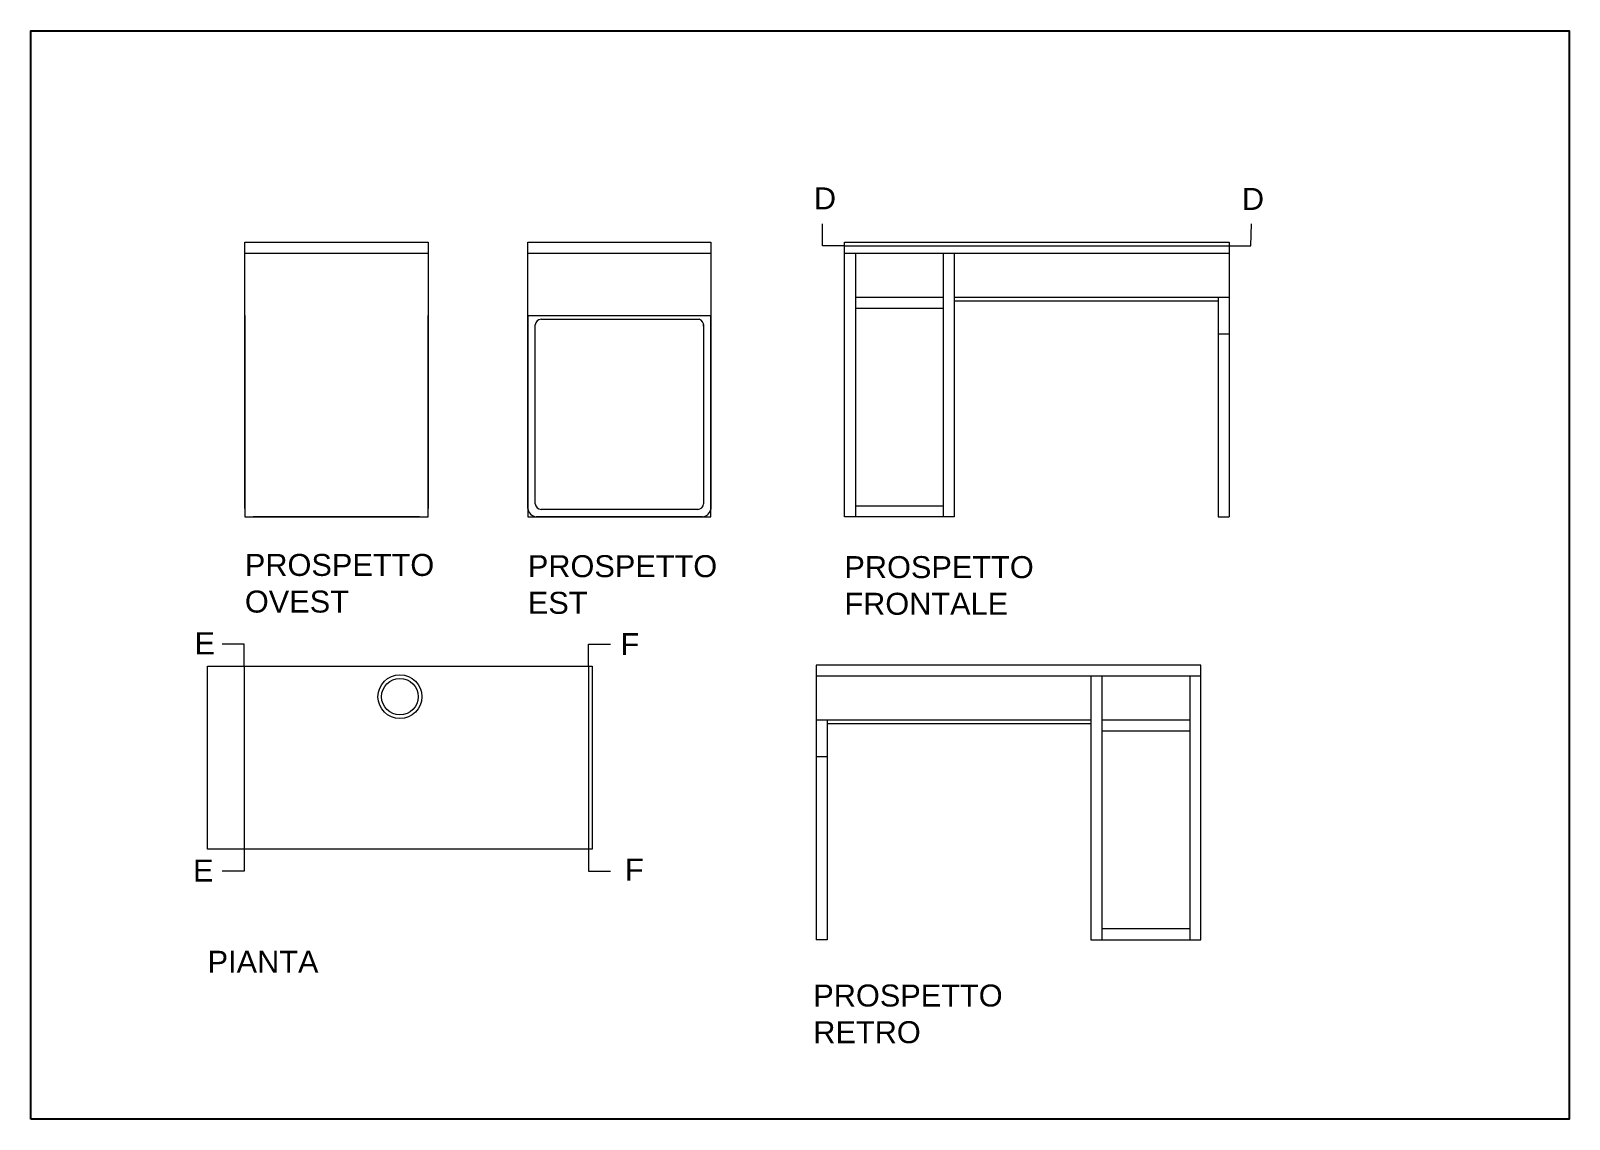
# Model space of a CAD drawing. Header units: centimetres. Extents: x -564 to 600, y 644 to 1064.
# Drawn here: x 179.8 to 599.8, y 767 to 1064 of the extents above; entities that cross this region are included whole.
import ezdxf

# ---------------------------------------------------------------- set-up
doc = ezdxf.new("R2010")
doc.units = ezdxf.units.CM
doc.header["$MEASUREMENT"] = 0
doc.layers.add('linee prospetti', color=1, linetype='Continuous', lineweight=18)
doc.layers.add('quote', color=7, linetype='Continuous', lineweight=5)
doc.styles.get("Standard").update_dxf_attribs({"font": 'Arial.ttf'})

msp = doc.modelspace()

# ---------------------------------------------------------------- linework, layer by layer
at = {"color": 7}
msp.add_lwpolyline([(179.8, 767), (179.8, 1064), (599.8, 1064), (599.8, 767)], close=True, dxfattribs=at)
at = {"layer": 'linee prospetti'}
for p, q in [((401.92, 931.35), (401.92, 1006.35)), ((401.92, 1006.35), (506.92, 1006.35)), ((506.92, 1006.35), (506.92, 931.35)), ((238.25, 1003.35), (288.25, 1003.35)), ((315.5, 1003.35), (365.5, 1003.35)), ((404.92, 1003.35), (404.92, 931.35)), ((428.92, 1003.35), (428.92, 931.35)), ((431.92, 1003.35), (431.92, 931.35)), ((404.92, 991.35), (428.92, 991.35)), ((431.92, 991.35), (506.92, 991.35)), ((503.92, 991.35), (503.92, 931.35)), ((404.92, 988.35), (428.92, 988.35)), ((431.92, 990.35), (503.92, 990.35)), ((503.92, 981.35), (506.92, 981.35)), ((404.92, 934.35), (428.92, 934.35)), ((431.92, 931.35), (401.92, 931.35)), ((503.92, 931.35), (506.92, 931.35)), ((499.2, 890.91), (394.2, 890.91)), ((394.2, 890.91), (394.2, 815.91)), ((499.2, 815.91), (499.2, 890.91)), ((469.2, 887.91), (469.2, 815.91)), ((472.2, 887.91), (472.2, 815.91)), ((496.2, 887.91), (496.2, 815.91)), ((469.2, 875.91), (394.2, 875.91)), ((397.2, 875.91), (397.2, 815.91)), ((469.2, 874.91), (397.2, 874.91)), ((496.2, 875.91), (472.2, 875.91)), ((496.2, 872.91), (472.2, 872.91)), ((397.2, 865.91), (394.2, 865.91)), ((397.2, 815.91), (394.2, 815.91)), ((469.2, 815.91), (499.2, 815.91)), ((496.2, 818.91), (472.2, 818.91))]:
    msp.add_line(p, q, dxfattribs=at)
for points in [[(238.25, 933.63), (238.25, 1006.35), (288.25, 1006.35), (288.25, 933.63)], [(315.5, 933.63), (315.5, 1006.35), (365.5, 1006.35), (365.5, 933.63)], [(401.92, 1003.35), (506.92, 1003.35)], [(238.25, 986.35), (238.25, 931.35), (288.25, 931.35), (288.25, 986.35)], [(315.5, 986.35), (365.5, 986.35)], [(315.5, 986.35), (315.5, 931.35), (365.5, 931.35), (365.5, 986.35)], [(317.5, 934.96), (317.5, 983.73)], [(319.1, 985.35), (362.28, 985.35)], [(363.5, 983.81), (363.5, 934.96)], [(361.91, 933.35), (319.1, 933.35)], [(285.96, 931.35), (240.53, 931.35)], [(363.22, 931.35), (317.79, 931.35)], [(228.08, 890.65), (333.08, 890.65), (333.08, 840.65), (228.08, 840.65), (228.08, 890.65)], [(499.2, 887.91), (394.2, 887.91)]]:
    msp.add_lwpolyline(points, dxfattribs=at)
for radius in [6, 5]:
    msp.add_circle((280.58, 882.3), radius, dxfattribs=at)
for centre, radius, start, end in [((319.31, 983.54), 1.82, 96.7536, 173.9642), ((361.69, 983.62), 1.82, 353.9642, 71.1748), ((318.14, 933.99), 2.67, 187.7207, 262.3215), ((319.31, 935.15), 1.82, 186.0358, 263.2464), ((361.69, 935.15), 1.82, 276.7536, 353.9642), ((362.86, 933.99), 2.67, 277.6785, 352.2793)]:
    msp.add_arc(centre, radius, start, end, dxfattribs=at)
at = {"layer": 'quote'}
for p, q in [((395.92, 1005.35), (395.92, 1011.35)), ((512.92, 1005.35), (513.1, 1011.34)), ((401.92, 1005.35), (395.92, 1005.35)), ((401.92, 1005.35), (506.92, 1005.35)), ((506.92, 1005.35), (512.92, 1005.35)), ((238.08, 896.65), (232.08, 896.65)), ((238.08, 890.65), (238.08, 896.65)), ((332.08, 890.65), (332.08, 896.65)), ((332.08, 896.65), (338.08, 896.65)), ((332.08, 890.65), (332.08, 840.65)), ((332.08, 840.65), (332.08, 834.65)), ((332.08, 834.65), (338.08, 834.65))]:
    msp.add_line(p, q, dxfattribs=at)
msp.add_lwpolyline([(238.08, 890.65), (238.08, 834.65), (232.08, 834.65)], dxfattribs=at)

# ---------------------------------------------------------------- texts
at = {"char_height": 6, "attachment_point": 1}
for s, width, insert in [('PROSPETTO OVEST', 52.7524, (238.25, 921.25)), ('PROSPETTO EST', 52.7524, (315.5, 920.91)), ('PROSPETTO FRONTALE', 52.7524, (401.92, 920.65)), ('PIANTA', 73.0112, (228.08, 812.96)), ('PROSPETTO\\PRETRO ', 6.6103, (393.43, 803.75))]:
    msp.add_mtext_dynamic_manual_height_columns(s, width=width, gutter_width=1, heights=[0], dxfattribs=dict(at, insert=insert))
at = {"layer": 'quote', "char_height": 6, "attachment_point": 1}
for s, insert in [('D', (393.6, 1021.27)), ('D', (510.44, 1021.12)), ('E', (224.51, 899.87)), ('F', (340.82, 899.65)), ('E', (224.09, 837.85)), ('F', (342.02, 838.08))]:
    msp.add_mtext_dynamic_manual_height_columns(s, width=17.5959, gutter_width=1, heights=[0], dxfattribs=dict(at, insert=insert))

doc.saveas('drawing.dxf')
